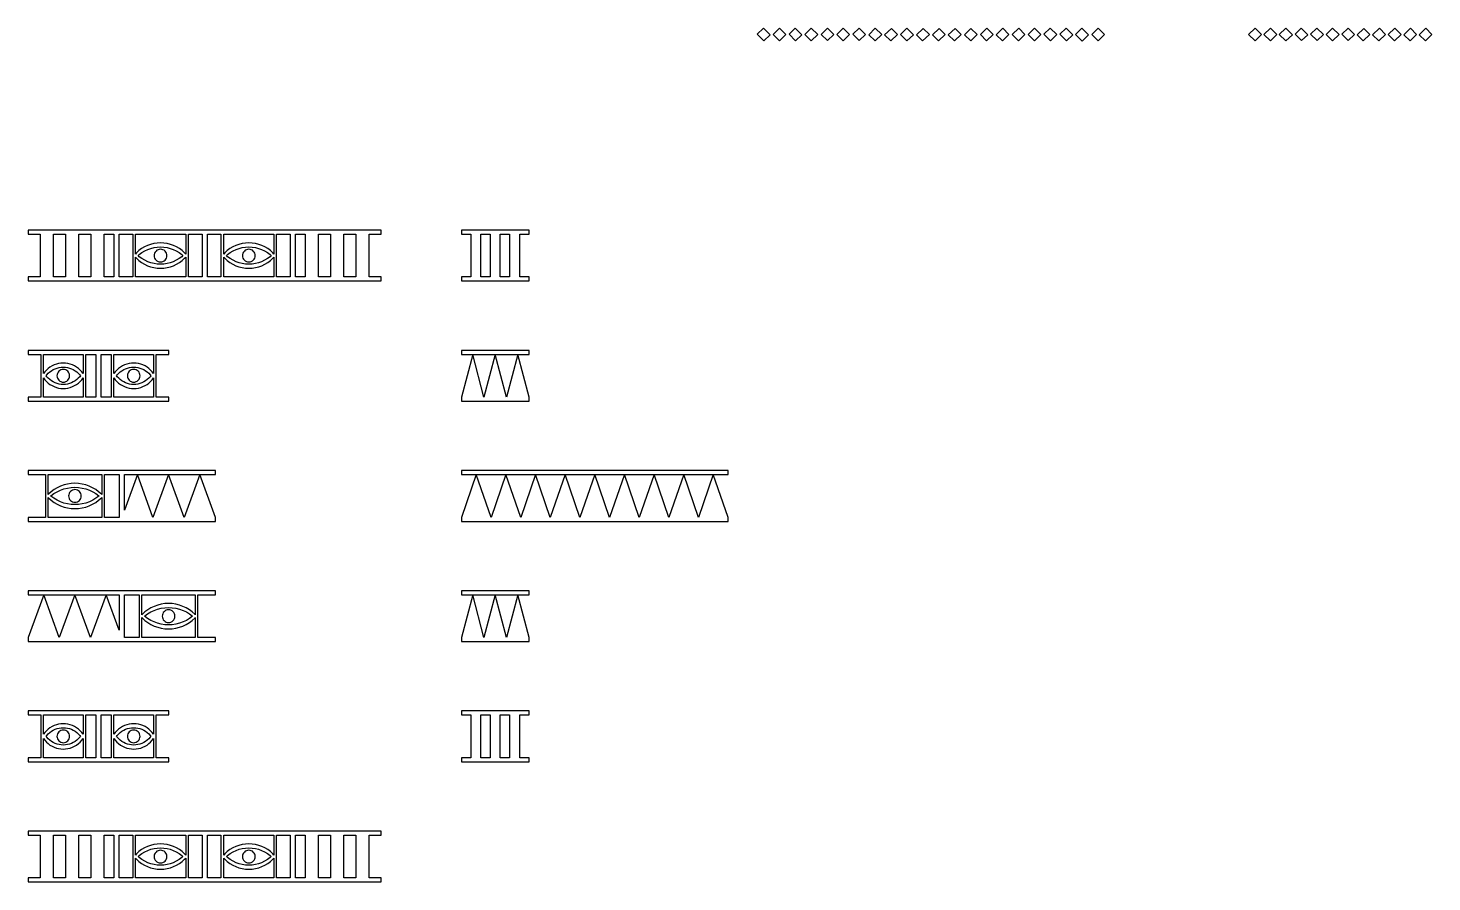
# Model space of a CAD drawing. Header units: millimetres. Extents: x 0 to 526, y 349 to 1015.
# Drawn here: x 0 to 525, y 349 to 669 of the extents above; entities that cross this region are included whole.
import ezdxf

# ---------------------------------------------------------------- set-up
doc = ezdxf.new("R2010")
doc.units = ezdxf.units.MM
doc.layers.get('0').update_dxf_attribs({"linetype": 'CONTINUOUS'})

msp = doc.modelspace()

# ---------------------------------------------------------------- linework, layer by layer
at = {"color": 7}
for points in [[(277.682, 666.20441), (275.182, 668.68488), (272.844, 666.39265), (275.343, 663.9444)], [(283.643, 666.26781), (281.239, 668.59026), (278.9, 666.29901), (281.239, 663.9444)], [(289.602, 666.20441), (287.135, 668.59026), (284.86, 666.36145), (287.263, 663.9444)], [(295.531, 666.26781), (293.094, 668.65366), (290.692, 666.29901), (293.094, 663.91318)], [(301.555, 666.26781), (299.151, 668.62244), (296.812, 666.33023), (299.183, 663.97562)], [(307.45, 666.23561), (305.047, 668.62146), (302.708, 666.33023), (305.079, 663.9444)], [(313.442, 666.29901), (311.007, 668.68488), (308.7, 666.39265), (311.071, 664.00682)], [(319.466, 666.26781), (317.063, 668.59026), (314.596, 666.17319), (316.967, 663.84978)], [(325.394, 666.29901), (323.087, 668.55904), (320.556, 666.17319), (322.863, 663.881)], [(331.354, 666.17319), (328.919, 668.62146), (326.452, 666.23561), (328.919, 663.84978)], [(337.314, 666.26683), (335.008, 668.55904), (332.444, 666.10979), (334.783, 663.84978)], [(343.242, 666.29901), (340.967, 668.55904), (338.5, 666.17319), (340.743, 663.91318)], [(349.202, 666.23561), (346.896, 668.55904), (344.396, 666.17319), (346.767, 663.84978)], [(355.163, 666.23561), (352.855, 668.49661), (350.452, 666.20441), (352.791, 663.91318)], [(361.155, 666.29901), (358.815, 668.62146), (356.38, 666.23561), (358.72, 663.881)], [(367.083, 666.33023), (364.84, 668.59026), (362.341, 666.20441), (364.647, 663.881)], [(373.075, 666.33023), (370.735, 668.65366), (368.268, 666.26781), (370.607, 663.9444)], [(379.066, 666.29901), (376.696, 668.65268), (374.261, 666.29901), (376.664, 663.9444)], [(384.995, 666.26683), (382.56, 668.68488), (380.188, 666.36145), (382.591, 663.9444)], [(390.955, 666.20441), (388.455, 668.68488), (386.084, 666.36145), (388.616, 663.881)], [(396.915, 666.20441), (394.416, 668.65268), (391.981, 666.26683), (394.479, 663.81857)], [(402.875, 666.26683), (400.504, 668.68488), (398.068, 666.26683), (400.44, 663.881)], [(461.61, 666.26683), (459.207, 668.65268), (456.772, 666.29901), (459.207, 663.9122)], [(467.314, 666.23561), (464.91, 668.62244), (462.507, 666.29901), (464.91, 663.88197)], [(473.178, 666.20441), (470.679, 668.68488), (468.243, 666.29901), (470.742, 663.84978)], [(478.913, 666.20441), (476.446, 668.65366), (474.171, 666.42485), (476.606, 663.97562)], [(484.778, 666.29901), (482.342, 668.68488), (479.971, 666.36145), (482.375, 663.97562)], [(490.609, 666.23561), (488.174, 668.62244), (485.739, 666.26781), (488.11, 663.88197)], [(496.377, 666.26781), (493.974, 668.65366), (491.634, 666.39265), (494.038, 664.00682)], [(502.176, 666.29901), (499.87, 668.55904), (497.338, 666.10979), (499.646, 663.84978)], [(508.008, 666.33023), (505.702, 668.62244), (503.17, 666.17319), (505.477, 663.91318)], [(513.808, 666.26781), (511.469, 668.59026), (509.034, 666.26781), (511.373, 663.88197)], [(519.64, 666.33023), (517.366, 668.59026), (514.866, 666.20441), (517.172, 663.91318)], [(525.376, 666.33023), (523.101, 668.59026), (520.633, 666.20441), (522.973, 663.9444)], [(132.18, 575.5), (127.636, 575.5), (127.636, 591.5), (132.18, 591.5), (132.18, 593), (0, 593), (0, 591.5), (4.54367, 591.5), (4.54367, 575.5), (0, 575.5), (0, 574), (132.18, 574)], [(9.50041, 575.5), (9.50041, 591.5), (14.0441, 591.5), (14.0441, 575.5)], [(19.0008, 575.5), (19.0008, 591.5), (23.5445, 591.5), (23.5445, 575.5)], [(28.5013, 575.5), (28.5013, 591.5), (32.0449, 591.5), (32.0449, 575.5)], [(34.0449, 575.5), (34.0449, 591.5), (39.1539, 591.5), (39.1539, 575.5)], [(58.5618, 584.5244), (57.6369, 585.3627), (56.6342, 586.1063), (55.5636, 586.748), (54.4351, 587.2817), (53.2598, 587.7023), (52.049, 588.0056), (50.8142, 588.1887), (49.5674, 588.25), (48.3206, 588.1887), (47.0859, 588.0056), (45.875, 587.7023), (44.6997, 587.2817), (43.5713, 586.748), (42.5006, 586.1063), (41.498, 585.3627), (40.573, 584.5244), (40.1539, 584.062), (40.1539, 591.5), (58.9809, 591.5), (58.9809, 584.062)], [(59.9809, 575.5), (59.9809, 591.5), (65.0899, 591.5), (65.0899, 575.5)], [(67.0899, 575.5), (67.0899, 591.5), (72.1989, 591.5), (72.1989, 575.5)], [(91.6067, 584.5244), (90.6818, 585.3627), (89.6792, 586.1063), (88.6085, 586.748), (87.4801, 587.2817), (86.3047, 587.7023), (85.0939, 588.0056), (83.8591, 588.1887), (82.6124, 588.25), (81.3656, 588.1887), (80.1308, 588.0056), (78.92, 587.7023), (77.7446, 587.2817), (76.6162, 586.748), (75.5455, 586.1063), (74.5429, 585.3627), (73.618, 584.5244), (73.1989, 584.062), (73.1989, 591.5), (92.0258, 591.5), (92.0258, 584.062)], [(93.0258, 575.5), (93.0258, 591.5), (98.1348, 591.5), (98.1348, 575.5)], [(100.135, 575.5), (100.135, 591.5), (103.678, 591.5), (103.678, 575.5)], [(108.635, 575.5), (108.635, 591.5), (113.179, 591.5), (113.179, 575.5)], [(118.136, 575.5), (118.136, 591.5), (122.679, 591.5), (122.679, 575.5)], [(187.489, 575.5), (184.009, 575.5), (184.009, 591.5), (187.489, 591.5), (187.489, 593), (162.18, 593), (162.18, 591.5), (165.66, 591.5), (165.66, 575.5), (162.18, 575.5), (162.18, 574), (187.489, 574)], [(169.456, 575.5), (169.456, 591.5), (172.936, 591.5), (172.936, 575.5)], [(176.732, 575.5), (176.732, 591.5), (180.212, 591.5), (180.212, 575.5)], [(48.3407, 580.3103), (47.1258, 580.4905), (45.9344, 580.7889), (44.778, 581.2027), (43.6678, 581.7278), (42.6143, 582.3592), (41.6278, 583.0908), (41.1764, 583.5), (41.6278, 583.9092), (42.6143, 584.6408), (43.6678, 585.2722), (44.778, 585.7973), (45.9344, 586.2111), (47.1258, 586.5095), (48.3407, 586.6897), (49.5674, 586.75), (50.7941, 586.6897), (52.009, 586.5095), (53.2004, 586.2111), (54.3568, 585.7973), (55.4671, 585.2722), (56.5205, 584.6408), (57.507, 583.9092), (57.9585, 583.5), (57.507, 583.0908), (56.5205, 582.3592), (55.4671, 581.7278), (54.3568, 581.2027), (53.2004, 580.7889), (52.009, 580.4905), (50.7941, 580.3103), (49.5674, 580.25)], [(50.0307, 581.1706), (50.4763, 581.3058), (50.8869, 581.5253), (51.2468, 581.8206), (51.5421, 582.1805), (51.7616, 582.5911), (51.8968, 583.0367), (51.9424, 583.5), (51.8968, 583.9633), (51.7616, 584.4089), (51.5421, 584.8195), (51.2468, 585.1794), (50.8869, 585.4747), (50.4763, 585.6942), (50.0307, 585.8294), (49.5674, 585.875), (49.1041, 585.8294), (48.6586, 585.6942), (48.2479, 585.4747), (47.888, 585.1794), (47.5927, 584.8195), (47.3732, 584.4089), (47.2381, 583.9633), (47.1924, 583.5), (47.2381, 583.0367), (47.3732, 582.5911), (47.5927, 582.1805), (47.888, 581.8206), (48.2479, 581.5253), (48.6586, 581.3058), (49.1041, 581.1706), (49.5674, 581.125)], [(81.3857, 580.3103), (80.1707, 580.4905), (78.9794, 580.7889), (77.823, 581.2027), (76.7127, 581.7278), (75.6593, 582.3592), (74.6728, 583.0908), (74.2213, 583.5), (74.6728, 583.9092), (75.6593, 584.6408), (76.7127, 585.2722), (77.823, 585.7973), (78.9794, 586.2111), (80.1707, 586.5095), (81.3857, 586.6897), (82.6124, 586.75), (83.8391, 586.6897), (85.054, 586.5095), (86.2453, 586.2111), (87.4017, 585.7973), (88.512, 585.2722), (89.5654, 584.6408), (90.5519, 583.9092), (91.0034, 583.5), (90.5519, 583.0908), (89.5654, 582.3592), (88.512, 581.7278), (87.4017, 581.2027), (86.2453, 580.7889), (85.054, 580.4905), (83.8391, 580.3103), (82.6124, 580.25)], [(83.0757, 581.1706), (83.5212, 581.3058), (83.9318, 581.5253), (84.2917, 581.8206), (84.5871, 582.1805), (84.8066, 582.5911), (84.9417, 583.0367), (84.9874, 583.5), (84.9417, 583.9633), (84.8066, 584.4089), (84.5871, 584.8195), (84.2917, 585.1794), (83.9318, 585.4747), (83.5212, 585.6942), (83.0757, 585.8294), (82.6124, 585.875), (82.149, 585.8294), (81.7035, 585.6942), (81.2929, 585.4747), (80.933, 585.1794), (80.6376, 584.8195), (80.4181, 584.4089), (80.283, 583.9633), (80.2374, 583.5), (80.283, 583.0367), (80.4181, 582.5911), (80.6376, 582.1805), (80.933, 581.8206), (81.2929, 581.5253), (81.7035, 581.3058), (82.149, 581.1706), (82.6124, 581.125)], [(40.1539, 575.5), (40.1539, 582.938), (40.573, 582.4756), (41.498, 581.6373), (42.5006, 580.8937), (43.5713, 580.252), (44.6997, 579.7183), (45.875, 579.2977), (47.0859, 578.9944), (48.3206, 578.8113), (49.5674, 578.75), (50.8142, 578.8113), (52.049, 578.9944), (53.2598, 579.2977), (54.4351, 579.7183), (55.5636, 580.252), (56.6342, 580.8937), (57.6369, 581.6373), (58.5618, 582.4756), (58.9809, 582.938), (58.9809, 575.5)], [(73.1989, 575.5), (73.1989, 582.938), (73.618, 582.4756), (74.5429, 581.6373), (75.5455, 580.8937), (76.6162, 580.252), (77.7446, 579.7183), (78.92, 579.2977), (80.1308, 578.9944), (81.3656, 578.8113), (82.6124, 578.75), (83.8591, 578.8113), (85.0939, 578.9944), (86.3047, 579.2977), (87.4801, 579.7183), (88.6085, 580.252), (89.6792, 580.8937), (90.6818, 581.6373), (91.6067, 582.4756), (92.0258, 582.938), (92.0258, 575.5)], [(52.7191, 530.5), (47.9472, 530.5), (47.9472, 546.5), (52.7191, 546.5), (52.7191, 548), (0, 548), (0, 546.5), (4.7719, 546.5), (4.7719, 530.5), (0, 530.5), (0, 529), (52.7191, 529)], [(20.104, 539.975), (19.5137, 540.626), (18.8624, 541.217), (18.1563, 541.74), (17.4023, 542.192), (16.6077, 542.568), (15.78, 542.864), (14.9273, 543.078), (14.0578, 543.207), (13.1798, 543.25), (12.3018, 543.207), (11.4322, 543.078), (10.5795, 542.864), (9.75186, 542.568), (8.9572, 542.192), (8.20322, 541.74), (7.49716, 541.217), (6.84583, 540.626), (6.25548, 539.975), (5.7719, 539.323), (5.7719, 546.5), (20.5876, 546.5), (20.5876, 539.323)], [(21.5876, 530.5), (21.5876, 546.5), (25.3595, 546.5), (25.3595, 530.5)], [(27.3595, 530.5), (27.3595, 546.5), (31.1315, 546.5), (31.1315, 530.5)], [(46.4636, 539.975), (45.8733, 540.626), (45.2219, 541.217), (44.5159, 541.74), (43.7619, 542.192), (42.9672, 542.568), (42.1396, 542.864), (41.2868, 543.078), (40.4173, 543.207), (39.5393, 543.25), (38.6613, 543.207), (37.7918, 543.078), (36.9391, 542.864), (36.1114, 542.568), (35.3168, 542.192), (34.5628, 541.74), (33.8567, 541.217), (33.2054, 540.626), (32.615, 539.975), (32.1315, 539.323), (32.1315, 546.5), (46.9472, 546.5), (46.9472, 539.323)], [(187.489, 548), (162.18, 548), (162.18, 546.5), (187.489, 546.5)], [(187.489, 530.5), (183.271, 546.5), (179.052, 530.5), (174.834, 546.5), (170.616, 530.5), (166.398, 546.5), (162.18, 530.5), (162.18, 529), (187.489, 529)], [(12.4013, 535.288), (11.6304, 535.403), (10.8743, 535.592), (10.1405, 535.855), (9.43593, 536.188), (8.76741, 536.588), (8.1414, 537.053), (7.5639, 537.576), (7.0405, 538.154), (6.78363, 538.5), (7.0405, 538.846), (7.5639, 539.424), (8.1414, 539.947), (8.76741, 540.412), (9.43593, 540.812), (10.1405, 541.145), (10.8743, 541.408), (11.6304, 541.597), (12.4013, 541.712), (13.1798, 541.75), (13.9582, 541.712), (14.7292, 541.597), (15.4852, 541.408), (16.219, 541.145), (16.9236, 540.812), (17.5921, 540.412), (18.2181, 539.947), (18.7956, 539.424), (19.319, 538.846), (19.5759, 538.5), (19.319, 538.154), (18.7956, 537.576), (18.2181, 537.053), (17.5921, 536.588), (16.9236, 536.188), (16.219, 535.855), (15.4852, 535.592), (14.7292, 535.403), (13.9582, 535.288), (13.1798, 535.25)], [(38.7609, 535.288), (37.9899, 535.403), (37.2339, 535.592), (36.5, 535.855), (35.7955, 536.188), (35.127, 536.588), (34.501, 537.053), (33.9235, 537.576), (33.4001, 538.154), (33.1432, 538.5), (33.4001, 538.846), (33.9235, 539.424), (34.501, 539.947), (35.127, 540.412), (35.7955, 540.812), (36.5, 541.145), (37.2339, 541.408), (37.9899, 541.597), (38.7609, 541.712), (39.5393, 541.75), (40.3178, 541.712), (41.0887, 541.597), (41.8448, 541.408), (42.5786, 541.145), (43.2832, 540.812), (43.9517, 540.412), (44.5777, 539.947), (45.1552, 539.424), (45.6786, 538.846), (45.9355, 538.5), (45.6786, 538.154), (45.1552, 537.576), (44.5777, 537.053), (43.9517, 536.588), (43.2832, 536.188), (42.5786, 535.855), (41.8448, 535.592), (41.0887, 535.403), (40.3178, 535.288), (39.5393, 535.25)], [(5.7719, 530.5), (5.7719, 537.677), (6.25548, 537.025), (6.84583, 536.374), (7.49716, 535.783), (8.20322, 535.26), (8.9572, 534.808), (9.75186, 534.432), (10.5795, 534.136), (11.4322, 533.922), (12.3018, 533.793), (13.1798, 533.75), (14.0578, 533.793), (14.9273, 533.922), (15.78, 534.136), (16.6077, 534.432), (17.4023, 534.808), (18.1563, 535.26), (18.8624, 535.783), (19.5137, 536.374), (20.104, 537.025), (20.5876, 537.677), (20.5876, 530.5)], [(13.6431, 536.171), (14.0886, 536.306), (14.4992, 536.525), (14.8591, 536.821), (15.1545, 537.181), (15.374, 537.591), (15.5091, 538.037), (15.5548, 538.5), (15.5091, 538.963), (15.374, 539.409), (15.1545, 539.819), (14.8591, 540.179), (14.4992, 540.475), (14.0886, 540.694), (13.6431, 540.829), (13.1798, 540.875), (12.7164, 540.829), (12.2709, 540.694), (11.8603, 540.475), (11.5004, 540.179), (11.205, 539.819), (10.9855, 539.409), (10.8504, 538.963), (10.8048, 538.5), (10.8504, 538.037), (10.9855, 537.591), (11.205, 537.181), (11.5004, 536.821), (11.8603, 536.525), (12.2709, 536.306), (12.7164, 536.171), (13.1798, 536.125)], [(32.1315, 530.5), (32.1315, 537.677), (32.615, 537.025), (33.2054, 536.374), (33.8567, 535.783), (34.5628, 535.26), (35.3168, 534.808), (36.1114, 534.432), (36.9391, 534.136), (37.7918, 533.922), (38.6613, 533.793), (39.5393, 533.75), (40.4173, 533.793), (41.2868, 533.922), (42.1396, 534.136), (42.9672, 534.432), (43.7619, 534.808), (44.5159, 535.26), (45.2219, 535.783), (45.8733, 536.374), (46.4636, 537.025), (46.9472, 537.677), (46.9472, 530.5)], [(40.0027, 536.171), (40.4482, 536.306), (40.8588, 536.525), (41.2187, 536.821), (41.5141, 537.181), (41.7335, 537.591), (41.8687, 538.037), (41.9143, 538.5), (41.8687, 538.963), (41.7335, 539.409), (41.5141, 539.819), (41.2187, 540.179), (40.8588, 540.475), (40.4482, 540.694), (40.0027, 540.829), (39.5393, 540.875), (39.076, 540.829), (38.6305, 540.694), (38.2198, 540.475), (37.86, 540.179), (37.5646, 539.819), (37.3451, 539.409), (37.21, 538.963), (37.1643, 538.5), (37.21, 538.037), (37.3451, 537.591), (37.5646, 537.181), (37.86, 536.821), (38.2198, 536.525), (38.6305, 536.306), (39.076, 536.171), (39.5393, 536.125)], [(70.1011, 485.5), (64.2594, 501.5), (58.4176, 485.5), (52.5758, 501.5), (46.7341, 485.5), (40.8923, 501.5), (36.0506, 488.239), (36.0506, 501.5), (70.1011, 501.5), (70.1011, 503), (0, 503), (0, 501.5), (6.5101, 501.5), (6.5101, 485.5), (0, 485.5), (0, 484), (70.1011, 484)], [(27.4345, 494.145), (26.4155, 495.069), (25.3109, 495.888), (24.1313, 496.595), (22.8881, 497.183), (21.5933, 497.647), (20.2592, 497.981), (18.8988, 498.183), (17.5253, 498.25), (16.1517, 498.183), (14.7913, 497.981), (13.4573, 497.647), (12.1624, 497.183), (10.9192, 496.595), (9.73961, 495.888), (8.63501, 495.069), (7.61601, 494.145), (7.5101, 494.029), (7.5101, 501.5), (27.5404, 501.5), (27.5404, 494.029)], [(28.5404, 485.5), (28.5404, 501.5), (34.0506, 501.5), (34.0506, 485.5)], [(261.983, 503), (162.18, 503), (162.18, 501.5), (261.983, 501.5)], [(261.983, 485.5), (256.438, 501.5), (250.894, 485.5), (245.349, 501.5), (239.805, 485.5), (234.26, 501.5), (228.715, 485.5), (223.171, 501.5), (217.626, 485.5), (212.081, 501.5), (206.537, 485.5), (200.992, 501.5), (195.448, 485.5), (189.903, 501.5), (184.358, 485.5), (178.814, 501.5), (173.269, 485.5), (167.724, 501.5), (162.18, 485.5), (162.18, 484), (261.983, 484)], [(16.1404, 490.318), (14.7689, 490.521), (13.424, 490.858), (12.1185, 491.325), (10.8651, 491.918), (9.67586, 492.631), (8.56219, 493.457), (8.5148, 493.5), (8.56219, 493.543), (9.67586, 494.369), (10.8651, 495.082), (12.1185, 495.675), (13.424, 496.142), (14.7689, 496.479), (16.1404, 496.682), (17.5253, 496.75), (18.9101, 496.682), (20.2816, 496.479), (21.6266, 496.142), (22.932, 495.675), (24.1854, 495.082), (25.3747, 494.369), (26.4883, 493.543), (26.5357, 493.5), (26.4883, 493.457), (25.3747, 492.631), (24.1854, 491.918), (22.932, 491.325), (21.6266, 490.858), (20.2816, 490.521), (18.9101, 490.318), (17.5253, 490.25)], [(17.9886, 491.171), (18.4341, 491.306), (18.8447, 491.525), (19.2046, 491.821), (19.5, 492.181), (19.7195, 492.591), (19.8546, 493.037), (19.9003, 493.5), (19.8546, 493.963), (19.7195, 494.409), (19.5, 494.819), (19.2046, 495.179), (18.8447, 495.475), (18.4341, 495.694), (17.9886, 495.829), (17.5253, 495.875), (17.0619, 495.829), (16.6164, 495.694), (16.2058, 495.475), (15.8459, 495.179), (15.5505, 494.819), (15.3311, 494.409), (15.1959, 493.963), (15.1503, 493.5), (15.1959, 493.037), (15.3311, 492.591), (15.5505, 492.181), (15.8459, 491.821), (16.2058, 491.525), (16.6164, 491.306), (17.0619, 491.171), (17.5253, 491.125)], [(7.5101, 485.5), (7.5101, 492.971), (7.61601, 492.855), (8.63501, 491.931), (9.73961, 491.112), (10.9192, 490.405), (12.1624, 489.817), (13.4573, 489.353), (14.7913, 489.019), (16.1517, 488.817), (17.5253, 488.75), (18.8988, 488.817), (20.2592, 489.019), (21.5933, 489.353), (22.8881, 489.817), (24.1313, 490.405), (25.3109, 491.112), (26.4155, 491.931), (27.4345, 492.855), (27.5404, 492.971), (27.5404, 485.5)], [(70.1011, 440.5), (63.591, 440.5), (63.591, 456.5), (70.1011, 456.5), (70.1011, 458), (0, 458), (0, 456.5), (34.0506, 456.5), (34.0506, 443.239), (29.2088, 456.5), (23.367, 440.5), (17.5253, 456.5), (11.6835, 440.5), (5.84175, 456.5), (0, 440.5), (0, 439), (70.1011, 439)], [(187.489, 458), (162.18, 458), (162.18, 456.5), (187.489, 456.5)], [(36.0506, 440.5), (36.0506, 456.5), (41.5607, 456.5), (41.5607, 440.5)], [(62.4851, 449.145), (61.4661, 450.069), (60.3615, 450.888), (59.1819, 451.595), (57.9387, 452.183), (56.6438, 452.647), (55.3098, 452.981), (53.9494, 453.183), (52.5758, 453.25), (51.2023, 453.183), (49.8419, 452.981), (48.5078, 452.647), (47.213, 452.183), (45.9698, 451.595), (44.7902, 450.888), (43.6856, 450.069), (42.6666, 449.145), (42.5607, 449.029), (42.5607, 456.5), (62.591, 456.5), (62.591, 449.029)], [(187.489, 440.5), (183.271, 456.5), (179.052, 440.5), (174.834, 456.5), (170.616, 440.5), (166.398, 456.5), (162.18, 440.5), (162.18, 439), (187.489, 439)], [(42.5607, 440.5), (42.5607, 447.971), (42.6666, 447.855), (43.6856, 446.931), (44.7902, 446.112), (45.9698, 445.405), (47.213, 444.817), (48.5078, 444.353), (49.8419, 444.019), (51.2023, 443.817), (52.5758, 443.75), (53.9494, 443.817), (55.3098, 444.019), (56.6438, 444.353), (57.9387, 444.817), (59.1819, 445.405), (60.3615, 446.112), (61.4661, 446.931), (62.4851, 447.855), (62.591, 447.971), (62.591, 440.5)], [(51.191, 445.318), (49.8195, 445.521), (48.4745, 445.858), (47.1691, 446.325), (45.9157, 446.918), (44.7264, 447.631), (43.6128, 448.457), (43.5654, 448.5), (43.6128, 448.543), (44.7264, 449.369), (45.9157, 450.082), (47.1691, 450.675), (48.4745, 451.142), (49.8195, 451.479), (51.191, 451.682), (52.5758, 451.75), (53.9607, 451.682), (55.3322, 451.479), (56.6771, 451.142), (57.9826, 450.675), (59.236, 450.082), (60.4252, 449.369), (61.5389, 448.543), (61.5863, 448.5), (61.5389, 448.457), (60.4252, 447.631), (59.236, 446.918), (57.9826, 446.325), (56.6771, 445.858), (55.3322, 445.521), (53.9607, 445.318), (52.5758, 445.25)], [(53.0392, 446.171), (53.4847, 446.306), (53.8953, 446.525), (54.2552, 446.821), (54.5506, 447.181), (54.7701, 447.591), (54.9052, 448.037), (54.9508, 448.5), (54.9052, 448.963), (54.7701, 449.409), (54.5506, 449.819), (54.2552, 450.179), (53.8953, 450.475), (53.4847, 450.694), (53.0392, 450.829), (52.5758, 450.875), (52.1125, 450.829), (51.667, 450.694), (51.2564, 450.475), (50.8965, 450.179), (50.6011, 449.819), (50.3816, 449.409), (50.2465, 448.963), (50.2008, 448.5), (50.2465, 448.037), (50.3816, 447.591), (50.6011, 447.181), (50.8965, 446.821), (51.2564, 446.525), (51.667, 446.306), (52.1125, 446.171), (52.5758, 446.125)], [(52.7191, 395.5), (47.9472, 395.5), (47.9472, 411.5), (52.7191, 411.5), (52.7191, 413), (0, 413), (0, 411.5), (4.7719, 411.5), (4.7719, 395.5), (0, 395.5), (0, 394), (52.7191, 394)], [(20.104, 404.975), (19.5137, 405.626), (18.8624, 406.217), (18.1563, 406.74), (17.4023, 407.192), (16.6077, 407.568), (15.78, 407.864), (14.9273, 408.078), (14.0578, 408.207), (13.1798, 408.25), (12.3018, 408.207), (11.4322, 408.078), (10.5795, 407.864), (9.75186, 407.568), (8.9572, 407.192), (8.20322, 406.74), (7.49716, 406.217), (6.84583, 405.626), (6.25548, 404.975), (5.7719, 404.323), (5.7719, 411.5), (20.5876, 411.5), (20.5876, 404.323)], [(21.5876, 395.5), (21.5876, 411.5), (25.3595, 411.5), (25.3595, 395.5)], [(27.3595, 395.5), (27.3595, 411.5), (31.1315, 411.5), (31.1315, 395.5)], [(46.4636, 404.975), (45.8733, 405.626), (45.2219, 406.217), (44.5159, 406.74), (43.7619, 407.192), (42.9672, 407.568), (42.1396, 407.864), (41.2868, 408.078), (40.4173, 408.207), (39.5393, 408.25), (38.6613, 408.207), (37.7918, 408.078), (36.9391, 407.864), (36.1114, 407.568), (35.3168, 407.192), (34.5628, 406.74), (33.8567, 406.217), (33.2054, 405.626), (32.615, 404.975), (32.1315, 404.323), (32.1315, 411.5), (46.9472, 411.5), (46.9472, 404.323)], [(187.489, 395.5), (184.009, 395.5), (184.009, 411.5), (187.489, 411.5), (187.489, 413), (162.18, 413), (162.18, 411.5), (165.66, 411.5), (165.66, 395.5), (162.18, 395.5), (162.18, 394), (187.489, 394)], [(169.456, 395.5), (169.456, 411.5), (172.936, 411.5), (172.936, 395.5)], [(176.732, 395.5), (176.732, 411.5), (180.212, 411.5), (180.212, 395.5)], [(12.4013, 400.288), (11.6304, 400.403), (10.8743, 400.592), (10.1405, 400.855), (9.43593, 401.188), (8.76741, 401.588), (8.1414, 402.053), (7.5639, 402.576), (7.0405, 403.154), (6.78363, 403.5), (7.0405, 403.846), (7.5639, 404.424), (8.1414, 404.947), (8.76741, 405.412), (9.43593, 405.812), (10.1405, 406.145), (10.8743, 406.408), (11.6304, 406.597), (12.4013, 406.712), (13.1798, 406.75), (13.9582, 406.712), (14.7292, 406.597), (15.4852, 406.408), (16.219, 406.145), (16.9236, 405.812), (17.5921, 405.412), (18.2181, 404.947), (18.7956, 404.424), (19.319, 403.846), (19.5759, 403.5), (19.319, 403.154), (18.7956, 402.576), (18.2181, 402.053), (17.5921, 401.588), (16.9236, 401.188), (16.219, 400.855), (15.4852, 400.592), (14.7292, 400.403), (13.9582, 400.288), (13.1798, 400.25)], [(13.6431, 401.171), (14.0886, 401.306), (14.4992, 401.525), (14.8591, 401.821), (15.1545, 402.181), (15.374, 402.591), (15.5091, 403.037), (15.5548, 403.5), (15.5091, 403.963), (15.374, 404.409), (15.1545, 404.819), (14.8591, 405.179), (14.4992, 405.475), (14.0886, 405.694), (13.6431, 405.829), (13.1798, 405.875), (12.7164, 405.829), (12.2709, 405.694), (11.8603, 405.475), (11.5004, 405.179), (11.205, 404.819), (10.9855, 404.409), (10.8504, 403.963), (10.8048, 403.5), (10.8504, 403.037), (10.9855, 402.591), (11.205, 402.181), (11.5004, 401.821), (11.8603, 401.525), (12.2709, 401.306), (12.7164, 401.171), (13.1798, 401.125)], [(38.7609, 400.288), (37.9899, 400.403), (37.2339, 400.592), (36.5, 400.855), (35.7955, 401.188), (35.127, 401.588), (34.501, 402.053), (33.9235, 402.576), (33.4001, 403.154), (33.1432, 403.5), (33.4001, 403.846), (33.9235, 404.424), (34.501, 404.947), (35.127, 405.412), (35.7955, 405.812), (36.5, 406.145), (37.2339, 406.408), (37.9899, 406.597), (38.7609, 406.712), (39.5393, 406.75), (40.3178, 406.712), (41.0887, 406.597), (41.8448, 406.408), (42.5786, 406.145), (43.2832, 405.812), (43.9517, 405.412), (44.5777, 404.947), (45.1552, 404.424), (45.6786, 403.846), (45.9355, 403.5), (45.6786, 403.154), (45.1552, 402.576), (44.5777, 402.053), (43.9517, 401.588), (43.2832, 401.188), (42.5786, 400.855), (41.8448, 400.592), (41.0887, 400.403), (40.3178, 400.288), (39.5393, 400.25)], [(40.0027, 401.171), (40.4482, 401.306), (40.8588, 401.525), (41.2187, 401.821), (41.5141, 402.181), (41.7335, 402.591), (41.8687, 403.037), (41.9143, 403.5), (41.8687, 403.963), (41.7335, 404.409), (41.5141, 404.819), (41.2187, 405.179), (40.8588, 405.475), (40.4482, 405.694), (40.0027, 405.829), (39.5393, 405.875), (39.076, 405.829), (38.6305, 405.694), (38.2198, 405.475), (37.86, 405.179), (37.5646, 404.819), (37.3451, 404.409), (37.21, 403.963), (37.1643, 403.5), (37.21, 403.037), (37.3451, 402.591), (37.5646, 402.181), (37.86, 401.821), (38.2198, 401.525), (38.6305, 401.306), (39.076, 401.171), (39.5393, 401.125)], [(5.7719, 395.5), (5.7719, 402.677), (6.25548, 402.025), (6.84583, 401.374), (7.49716, 400.783), (8.20322, 400.26), (8.9572, 399.808), (9.75186, 399.432), (10.5795, 399.136), (11.4322, 398.922), (12.3018, 398.793), (13.1798, 398.75), (14.0578, 398.793), (14.9273, 398.922), (15.78, 399.136), (16.6077, 399.432), (17.4023, 399.808), (18.1563, 400.26), (18.8624, 400.783), (19.5137, 401.374), (20.104, 402.025), (20.5876, 402.677), (20.5876, 395.5)], [(32.1315, 395.5), (32.1315, 402.677), (32.615, 402.025), (33.2054, 401.374), (33.8567, 400.783), (34.5628, 400.26), (35.3168, 399.808), (36.1114, 399.432), (36.9391, 399.136), (37.7918, 398.922), (38.6613, 398.793), (39.5393, 398.75), (40.4173, 398.793), (41.2868, 398.922), (42.1396, 399.136), (42.9672, 399.432), (43.7619, 399.808), (44.5159, 400.26), (45.2219, 400.783), (45.8733, 401.374), (46.4636, 402.025), (46.9472, 402.677), (46.9472, 395.5)], [(132.18, 350.5), (127.636, 350.5), (127.636, 366.5), (132.18, 366.5), (132.18, 368), (0, 368), (0, 366.5), (4.54367, 366.5), (4.54367, 350.5), (0, 350.5), (0, 349), (132.18, 349)], [(9.50041, 350.5), (9.50041, 366.5), (14.0441, 366.5), (14.0441, 350.5)], [(19.0008, 350.5), (19.0008, 366.5), (23.5445, 366.5), (23.5445, 350.5)], [(28.5013, 350.5), (28.5013, 366.5), (32.0449, 366.5), (32.0449, 350.5)], [(34.0449, 350.5), (34.0449, 366.5), (39.1539, 366.5), (39.1539, 350.5)], [(58.5618, 359.524), (57.6369, 360.363), (56.6342, 361.106), (55.5636, 361.748), (54.4351, 362.282), (53.2598, 362.702), (52.049, 363.006), (50.8142, 363.189), (49.5674, 363.25), (48.3206, 363.189), (47.0859, 363.006), (45.875, 362.702), (44.6997, 362.282), (43.5713, 361.748), (42.5006, 361.106), (41.498, 360.363), (40.573, 359.524), (40.1539, 359.062), (40.1539, 366.5), (58.9809, 366.5), (58.9809, 359.062)], [(59.9809, 350.5), (59.9809, 366.5), (65.0899, 366.5), (65.0899, 350.5)], [(67.0899, 350.5), (67.0899, 366.5), (72.1989, 366.5), (72.1989, 350.5)], [(91.6067, 359.524), (90.6818, 360.363), (89.6792, 361.106), (88.6085, 361.748), (87.4801, 362.282), (86.3047, 362.702), (85.0939, 363.006), (83.8591, 363.189), (82.6124, 363.25), (81.3656, 363.189), (80.1308, 363.006), (78.92, 362.702), (77.7446, 362.282), (76.6162, 361.748), (75.5455, 361.106), (74.5429, 360.363), (73.618, 359.524), (73.1989, 359.062), (73.1989, 366.5), (92.0258, 366.5), (92.0258, 359.062)], [(93.0258, 350.5), (93.0258, 366.5), (98.1348, 366.5), (98.1348, 350.5)], [(100.135, 350.5), (100.135, 366.5), (103.678, 366.5), (103.678, 350.5)], [(108.635, 350.5), (108.635, 366.5), (113.179, 366.5), (113.179, 350.5)], [(118.136, 350.5), (118.136, 366.5), (122.679, 366.5), (122.679, 350.5)], [(40.1539, 350.5), (40.1539, 357.938), (40.573, 357.476), (41.498, 356.637), (42.5006, 355.894), (43.5713, 355.252), (44.6997, 354.718), (45.875, 354.298), (47.0859, 353.994), (48.3206, 353.811), (49.5674, 353.75), (50.8142, 353.811), (52.049, 353.994), (53.2598, 354.298), (54.4351, 354.718), (55.5636, 355.252), (56.6342, 355.894), (57.6369, 356.637), (58.5618, 357.476), (58.9809, 357.938), (58.9809, 350.5)], [(48.3407, 355.31), (47.1258, 355.49), (45.9344, 355.789), (44.778, 356.203), (43.6678, 356.728), (42.6143, 357.359), (41.6278, 358.091), (41.1764, 358.5), (41.6278, 358.909), (42.6143, 359.641), (43.6678, 360.272), (44.778, 360.797), (45.9344, 361.211), (47.1258, 361.51), (48.3407, 361.69), (49.5674, 361.75), (50.7941, 361.69), (52.009, 361.51), (53.2004, 361.211), (54.3568, 360.797), (55.4671, 360.272), (56.5205, 359.641), (57.507, 358.909), (57.9585, 358.5), (57.507, 358.091), (56.5205, 357.359), (55.4671, 356.728), (54.3568, 356.203), (53.2004, 355.789), (52.009, 355.49), (50.7941, 355.31), (49.5674, 355.25)], [(50.0307, 356.171), (50.4763, 356.306), (50.8869, 356.525), (51.2468, 356.821), (51.5421, 357.181), (51.7616, 357.591), (51.8968, 358.037), (51.9424, 358.5), (51.8968, 358.963), (51.7616, 359.409), (51.5421, 359.819), (51.2468, 360.179), (50.8869, 360.475), (50.4763, 360.694), (50.0307, 360.829), (49.5674, 360.875), (49.1041, 360.829), (48.6586, 360.694), (48.2479, 360.475), (47.888, 360.179), (47.5927, 359.819), (47.3732, 359.409), (47.2381, 358.963), (47.1924, 358.5), (47.2381, 358.037), (47.3732, 357.591), (47.5927, 357.181), (47.888, 356.821), (48.2479, 356.525), (48.6586, 356.306), (49.1041, 356.171), (49.5674, 356.125)], [(73.1989, 350.5), (73.1989, 357.938), (73.618, 357.476), (74.5429, 356.637), (75.5455, 355.894), (76.6162, 355.252), (77.7446, 354.718), (78.92, 354.298), (80.1308, 353.994), (81.3656, 353.811), (82.6124, 353.75), (83.8591, 353.811), (85.0939, 353.994), (86.3047, 354.298), (87.4801, 354.718), (88.6085, 355.252), (89.6792, 355.894), (90.6818, 356.637), (91.6067, 357.476), (92.0258, 357.938), (92.0258, 350.5)], [(81.3857, 355.31), (80.1707, 355.49), (78.9794, 355.789), (77.823, 356.203), (76.7127, 356.728), (75.6593, 357.359), (74.6728, 358.091), (74.2213, 358.5), (74.6728, 358.909), (75.6593, 359.641), (76.7127, 360.272), (77.823, 360.797), (78.9794, 361.211), (80.1707, 361.51), (81.3857, 361.69), (82.6124, 361.75), (83.8391, 361.69), (85.054, 361.51), (86.2453, 361.211), (87.4017, 360.797), (88.512, 360.272), (89.5654, 359.641), (90.5519, 358.909), (91.0034, 358.5), (90.5519, 358.091), (89.5654, 357.359), (88.512, 356.728), (87.4017, 356.203), (86.2453, 355.789), (85.054, 355.49), (83.8391, 355.31), (82.6124, 355.25)], [(83.0757, 356.171), (83.5212, 356.306), (83.9318, 356.525), (84.2917, 356.821), (84.5871, 357.181), (84.8066, 357.591), (84.9417, 358.037), (84.9874, 358.5), (84.9417, 358.963), (84.8066, 359.409), (84.5871, 359.819), (84.2917, 360.179), (83.9318, 360.475), (83.5212, 360.694), (83.0757, 360.829), (82.6124, 360.875), (82.149, 360.829), (81.7035, 360.694), (81.2929, 360.475), (80.933, 360.179), (80.6376, 359.819), (80.4181, 359.409), (80.283, 358.963), (80.2374, 358.5), (80.283, 358.037), (80.4181, 357.591), (80.6376, 357.181), (80.933, 356.821), (81.2929, 356.525), (81.7035, 356.306), (82.149, 356.171), (82.6124, 356.125)]]:
    msp.add_lwpolyline(points, close=True, dxfattribs=at)

doc.saveas('drawing.dxf')
